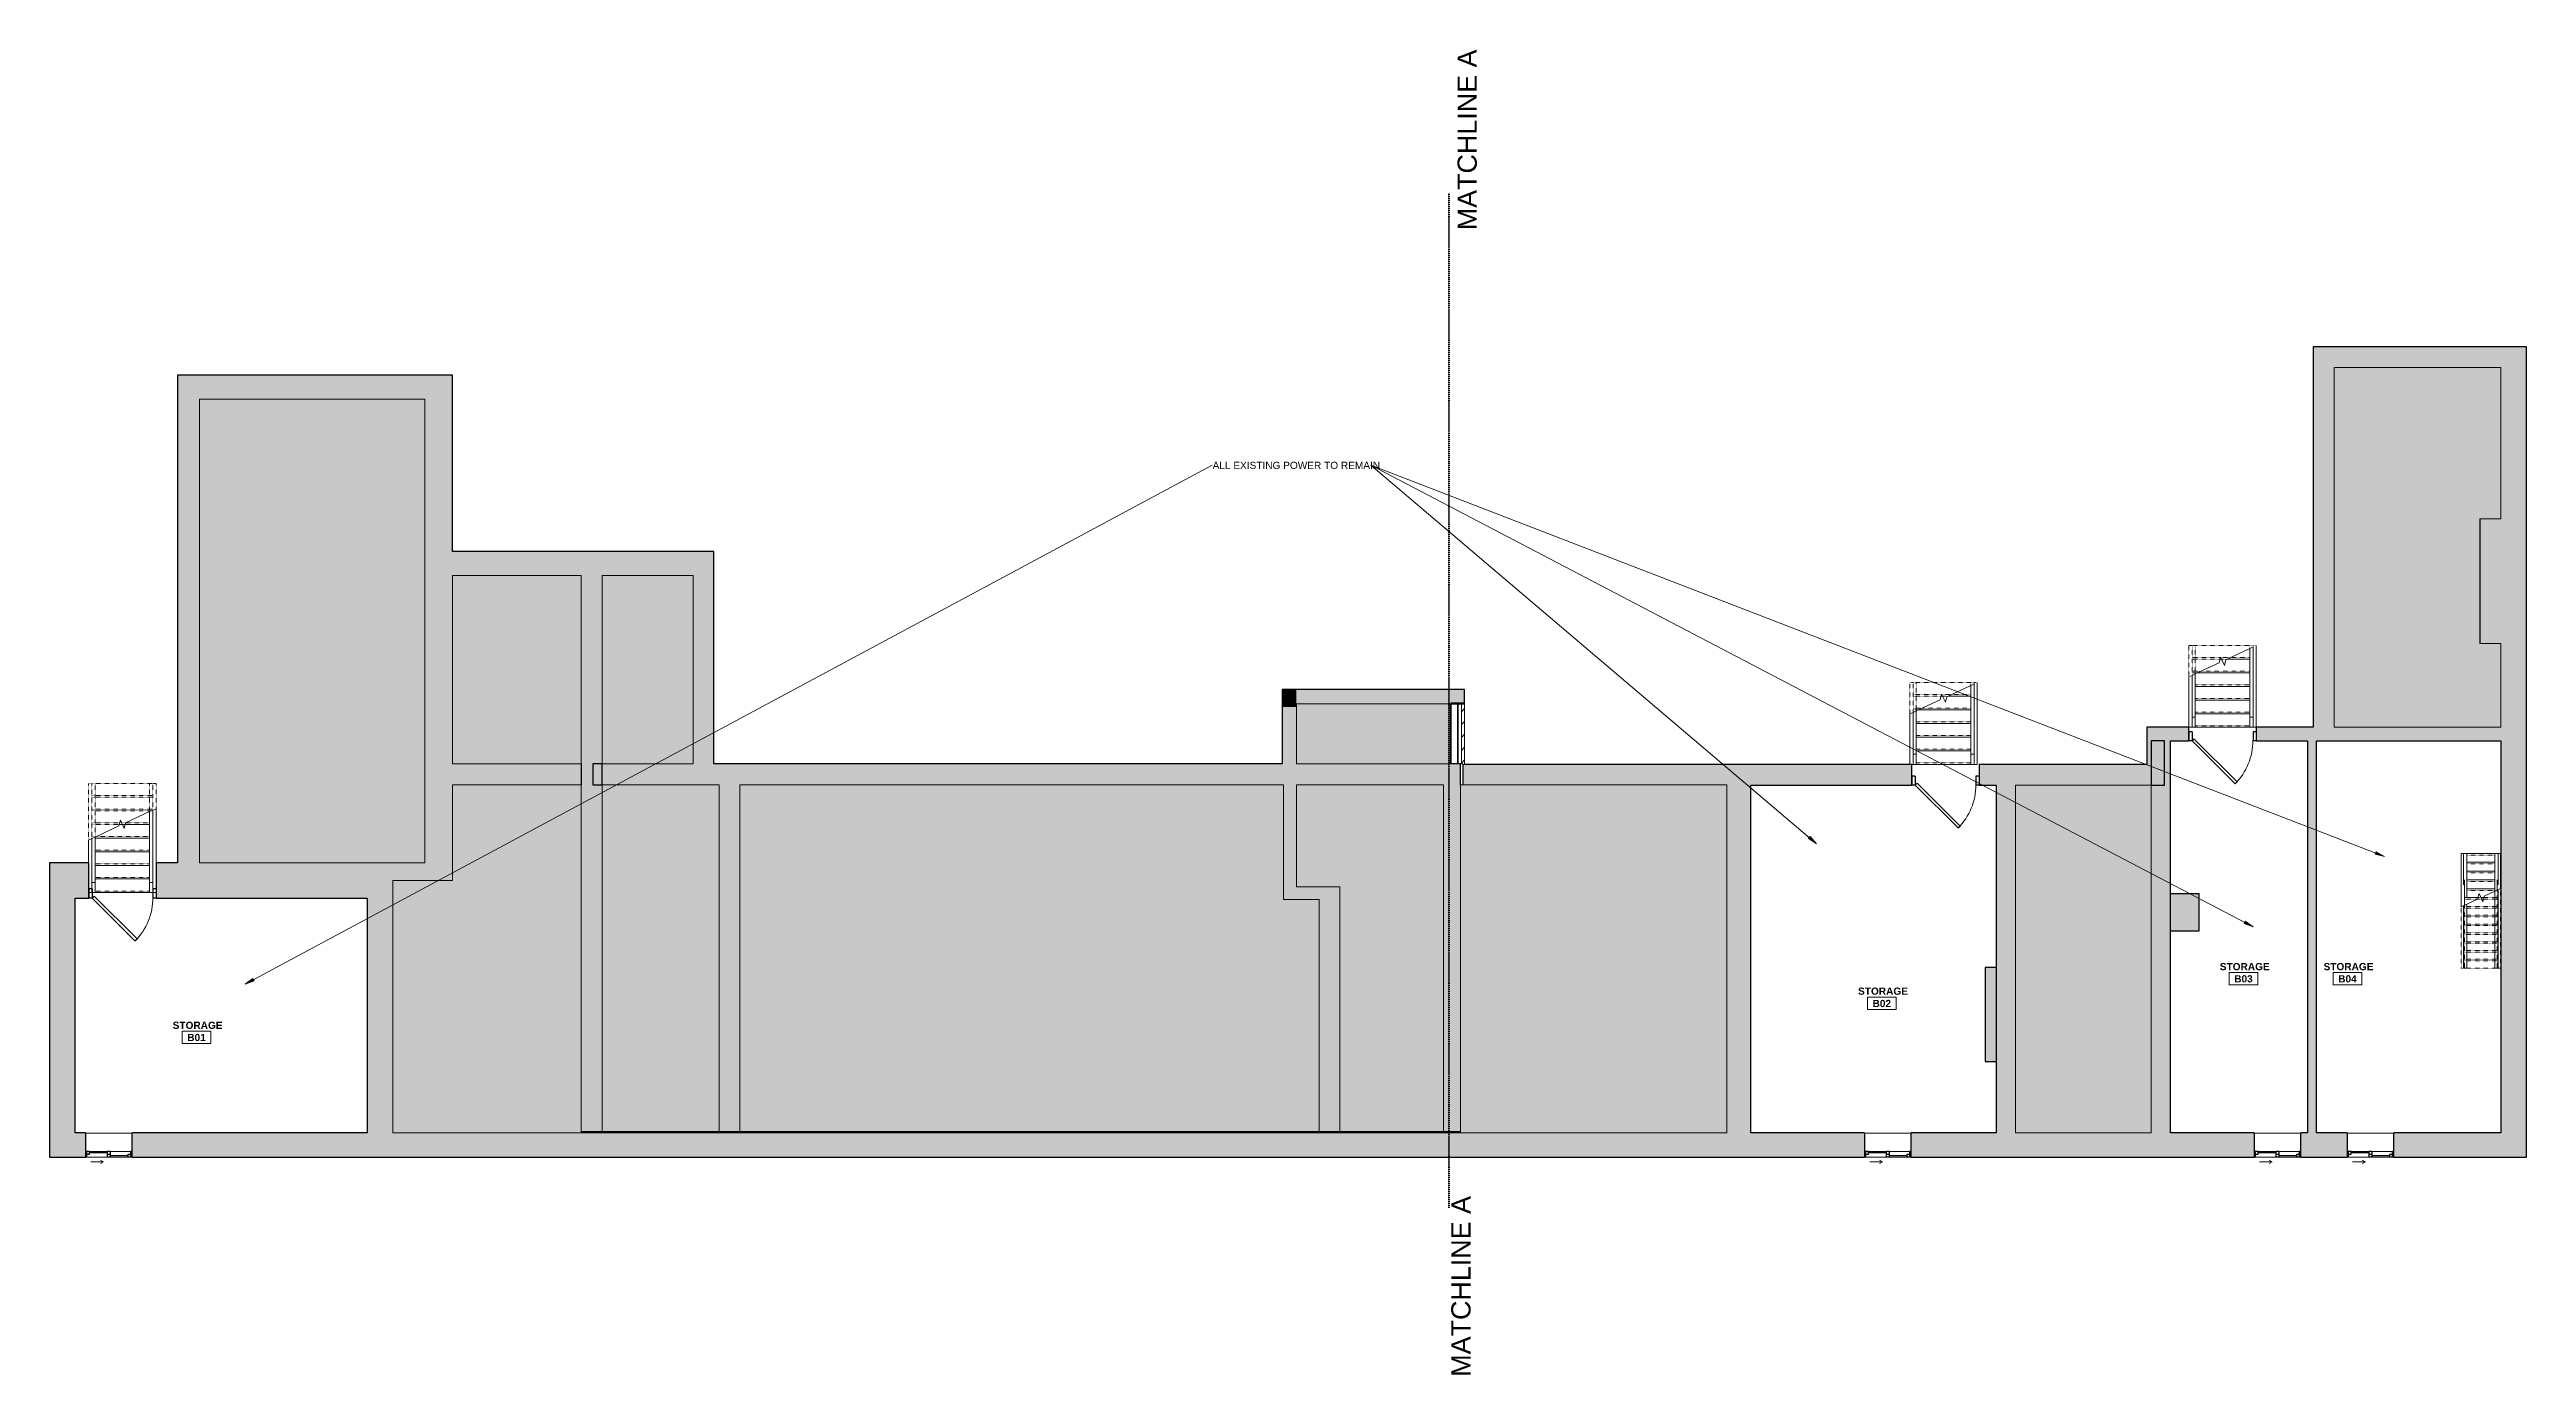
# Model space of a CAD drawing. Header units: inches. Extents: x -529 to 1015, y -2066 to -303.
# Drawn here: x -529 to 1015, y -2066 to -1239 of the extents above; entities that cross this region are included whole.
import ezdxf

# ---------------------------------------------------------------- set-up
doc = ezdxf.new("R2010")
doc.units = ezdxf.units.IN
doc.header["$MEASUREMENT"] = 0
doc.linetypes.add('Dash', pattern=[0.25, 0.125, -0.125])
doc.linetypes.add('Overhead 1_16_', pattern=[0.101562, 0.0625, -0.039062])
for name, color, linetype, lineweight in [('A-ANNO-MATC', 214, 'Dash', 140), ('A-AREA-IDEN', 2, 'Continuous', 9), ('A-DETL-GENF', 92, 'Continuous', 9), ('A-DETL-THIN', 151, 'Continuous', 9), ('A-DOOR', 31, 'Continuous', 18), ('A-DOOR-FRAM', 31, 'Continuous', 30), ('A-FLOR-HRAL', 11, 'Continuous', 18), ('A-GLAZ', 151, 'Continuous', 18), ('A-WALL', 113, 'Continuous', 18), ('A-WALL-PATT', 111, 'Continuous', 18), ('G-ANNO-TEXT', 231, 'Continuous', 9), ('I-WALL', 2, 'Continuous', 18), ('S-STRS', 31, 'Continuous', 18), ('S-STRS-MBND', 31, 'Continuous', 18)]:
    doc.layers.add(name, color=color, linetype=linetype, lineweight=lineweight)
doc.styles.add('Swis721 Lt BT', font='swissl.ttf', dxfattribs={"height": 4.5})
doc.styles.add('Swis721 Lt BT_1', font='swissl.ttf', dxfattribs={"height": 12})
doc.styles.add('Swis721 Lt BT_B', font='', dxfattribs={"height": 4.5})
doc.styles.get('Swis721 Lt BT_B').set_extended_font_data('Swis721 Lt BT', bold=True)

# ---------------------------------------------------------------- blocks, each defined once
blk = doc.blocks.new('Window-Sliding-Double - 2_ 5_ w x 1_ 6_ H-5129606-BASEMENT - POWER _ SIGNAL')
at = {"layer": 'A-GLAZ', "color": 8, "lineweight": 30}
for p, q in [((-14.5, 7.35), (-14.5, -7.65)), ((-14.5, 7.35), (-12, 7.35)), ((-14.5, 3.85), (-13.75, 3.85)), ((-13.75, 7.35), (-13.75, 3.85)), ((-12, 5.6), (-13.75, 5.6)), ((-12, 7.35), (-12, 5.6)), ((-12, 6.475), (-0.875, 6.475)), ((-0.875, 3.85), (-0.875, 7.35)), ((-0.875, 7.35), (0.875, 7.35)), ((0.875, 5.6), (-0.875, 5.6)), ((-0.875, 3.85), (0.875, 3.85)), ((0.875, 7.35), (0.875, 3.85)), ((0.875, 4.725), (12, 4.725)), ((12, 5.6), (12, 3.85)), ((13.75, 5.6), (12, 5.6)), ((12, 3.85), (14.5, 3.85)), ((13.75, 7.35), (14.5, 7.35)), ((13.75, 7.35), (13.75, 3.85)), ((14.5, -7.65), (14.5, 7.35))]:
    blk.add_line(p, q, dxfattribs=at)
at = {"layer": 'A-GLAZ'}
for p, q in [((14.5, 7.35), (-14.5, 7.35)), ((3.25, 10.35), (5.25, 11.35)), ((3.25, 10.35), (5.25, 9.35)), ((3.25, 10.35), (11.25, 10.35)), ((-14.5, -7.65), (14.5, -7.65))]:
    blk.add_line(p, q, dxfattribs=at)
at = {"layer": 'A-GLAZ', "lineweight": 9}
for p, q in [((-13.75, 3.85), (-0.875, 3.85)), ((-12, 7.35), (-0.875, 7.35)), ((0.875, 7.35), (13.75, 7.35)), ((0.875, 3.85), (12, 3.85))]:
    blk.add_line(p, q, dxfattribs=at)
blk = doc.blocks.new('Top Rail Type - Top Rail_Internal_-5121904-BASEMENT - POWER _ SIGNAL')
at = {"layer": 'A-FLOR-HRAL', "lineweight": 9}
for p, q in [((975.8, -1740.6), (977.8, -1740.6)), ((975.8, -1760.2), (975.8, -1740.6)), ((977.8, -1740.6), (977.8, -1768.1)), ((975.8, -1812.1), (975.8, -1773.1)), ((977.8, -1772.2), (977.8, -1812.1)), ((977.8, -1812.1), (975.8, -1812.1))]:
    blk.add_line(p, q, dxfattribs=at)
blk = doc.blocks.new('Top Rail Type - Top Rail_Internal_-V1-BASEMENT - POWER _ SIGNAL')
at = {"layer": 'A-FLOR-HRAL', "lineweight": 9}
for p, q in [((977.8, -1740.6), (975.8, -1740.6)), ((975.8, -1740.6), (975.8, -1760.2)), ((977.8, -1740.6), (977.8, -1768.1))]:
    blk.add_line(p, q, dxfattribs=at)
at = {"layer": 'A-FLOR-HRAL', "linetype": 'Overhead 1_16_', "lineweight": 9}
for p, q in [((975.8, -1773.1), (975.8, -1812.1)), ((977.8, -1772.2), (977.8, -1812.1)), ((977.8, -1812.1), (975.8, -1812.1))]:
    blk.add_line(p, q, dxfattribs=at)
blk = doc.blocks.new('Top Rail Type - Top Rail_Internal_-5121915-BASEMENT - POWER _ SIGNAL')
at = {"layer": 'A-FLOR-HRAL', "lineweight": 9}
for p, q in [((995.3, -1740.6), (997.3, -1740.6)), ((995.3, -1812.1), (995.3, -1740.6)), ((997.3, -1740.6), (997.3, -1760.2)), ((997.3, -1763.1), (997.3, -1812.1)), ((997.3, -1812.1), (995.3, -1812.1))]:
    blk.add_line(p, q, dxfattribs=at)
blk = doc.blocks.new('Top Rail Type - Top Rail_Internal_-V2-BASEMENT - POWER _ SIGNAL')
at = {"layer": 'A-FLOR-HRAL', "lineweight": 9}
for p, q in [((997.3, -1740.6), (995.3, -1740.6)), ((995.3, -1740.6), (995.3, -1764)), ((997.3, -1740.6), (997.3, -1760.2)), ((995.3, -1764), (996.8, -1763.3))]:
    blk.add_line(p, q, dxfattribs=at)
at = {"layer": 'A-FLOR-HRAL', "linetype": 'Overhead 1_16_', "lineweight": 9}
for p, q in [((995.3, -1764), (995.3, -1812.1)), ((997.3, -1763.1), (997.3, -1812.1)), ((997.3, -1812.1), (995.3, -1812.1))]:
    blk.add_line(p, q, dxfattribs=at)
blk = doc.blocks.new('Single Flush - D1 3_2_ X 6_10_-6106298-BASEMENT - POWER _ SIGNAL')
at = {"layer": 'A-DOOR', "color": 8, "lineweight": 30}
for p, q in [((-7.8, 37.7), (-9.1, 36.5)), ((-9.1, 36.5), (17.7, 9.8)), ((18.9, 11), (-7.8, 37.7)), ((17.7, 9.8), (18.9, 11))]:
    blk.add_line(p, q, dxfattribs=at)
at = {"layer": 'A-DOOR', "lineweight": 9}
blk.add_arc((18.9, 11), 37.8, 135, 180.5, dxfattribs=at)
at = {"layer": 'A-DOOR-FRAM', "color": 8}
for p, q in [((-21, 5.2), (-21, 11)), ((-21, 11), (-19, 11)), ((-21, 5.2), (-19, 5.2)), ((-19, 5.2), (-19, 11)), ((19, 5.2), (19, 11)), ((19, 11), (21, 11)), ((19, 5.2), (21, 5.2)), ((21, 5.2), (21, 11))]:
    blk.add_line(p, q, dxfattribs=at)
blk = doc.blocks.new('Single Flush - D1 3_2_ X 6_10_-6106282-BASEMENT - POWER _ SIGNAL')
at = {"layer": 'A-DOOR', "color": 8, "lineweight": 30}
for p, q in [((-7.8, 33.2), (-9.1, 32)), ((-9.1, 32), (17.7, 5.3)), ((18.9, 6.5), (-7.8, 33.2)), ((17.7, 5.3), (18.9, 6.5))]:
    blk.add_line(p, q, dxfattribs=at)
at = {"layer": 'A-DOOR', "lineweight": 9}
blk.add_arc((18.9, 6.5), 37.8, 135, 180.5, dxfattribs=at)
at = {"layer": 'A-DOOR-FRAM', "color": 8}
for p, q in [((-21, 0.8), (-21, 6.5)), ((-21, 6.5), (-19, 6.5)), ((-21, 0.8), (-19, 0.8)), ((-19, 0.8), (-19, 6.5)), ((19, 0.8), (19, 6.5)), ((19, 6.5), (21, 6.5)), ((19, 0.8), (21, 0.8)), ((21, 0.8), (21, 6.5))]:
    blk.add_line(p, q, dxfattribs=at)
blk = doc.blocks.new('Single Flush - D1 3_2_ X 6_10_-6106283-BASEMENT - POWER _ SIGNAL')
at = {"layer": 'A-DOOR', "color": 8, "lineweight": 30}
for p, q in [((-7.8, 31), (-9.1, 29.8)), ((18.9, 4.2), (-7.8, 31)), ((-9.1, 29.8), (17.7, 3)), ((17.7, 3), (18.9, 4.2))]:
    blk.add_line(p, q, dxfattribs=at)
at = {"layer": 'A-DOOR', "lineweight": 9}
blk.add_arc((18.9, 4.2), 37.8, 135, 180.5, dxfattribs=at)
at = {"layer": 'A-DOOR-FRAM', "color": 8}
for p, q in [((-21, -1.5), (-21, 4.2)), ((-21, 4.2), (-19, 4.2)), ((-19, -1.5), (-19, 4.2)), ((19, -1.5), (19, 4.2)), ((19, 4.2), (21, 4.2)), ((21, -1.5), (21, 4.2)), ((-21, -1.5), (-19, -1.5)), ((19, -1.5), (21, -1.5))]:
    blk.add_line(p, q, dxfattribs=at)
blk = doc.blocks.new('Top Rail Type - Top Rail_Internal_-5437410-BASEMENT - POWER _ SIGNAL')
at = {"layer": 'A-FLOR-HRAL', "lineweight": 9}
blk.add_hatch(color=7, dxfattribs=at).paths.add_polyline_path([(-464.8, -1758.6), (-464.8, -1758.6), (-466.8, -1758.6)], flags=0)
for p, q in [((-466.8, -1758.6), (-464.8, -1758.6)), ((-466.8, -1765), (-466.8, -1758.6)), ((-464.8, -1758.6), (-464.8, -1765)), ((-464.8, -1765), (-466.8, -1765))]:
    blk.add_line(p, q, dxfattribs=at)
blk = doc.blocks.new('Top Rail Type - Top Rail_Internal_-V3-BASEMENT - POWER _ SIGNAL')
at = {"layer": 'A-FLOR-HRAL', "linetype": 'Overhead 1_16_', "lineweight": 9}
for p, q in [((-466.8, -1697), (-464.8, -1697)), ((-466.8, -1714.5), (-466.8, -1697)), ((-464.8, -1713.6), (-464.8, -1697))]:
    blk.add_line(p, q, dxfattribs=at)
at = {"layer": 'A-FLOR-HRAL', "lineweight": 9}
for p, q in [((-464.8, -1713.6), (-466.8, -1714.5)), ((-464.8, -1765), (-464.8, -1713.6)), ((-466.8, -1765), (-466.8, -1714.5)), ((-466.8, -1765), (-464.8, -1765))]:
    blk.add_line(p, q, dxfattribs=at)
blk = doc.blocks.new('Top Rail Type - Top Rail_Internal_-5437421-BASEMENT - POWER _ SIGNAL')
at = {"layer": 'A-FLOR-HRAL', "lineweight": 9}
blk.add_hatch(color=7, dxfattribs=at).paths.add_polyline_path([(-500.8, -1758.6), (-500.8, -1758.6), (-502.8, -1758.6)], flags=0)
for p, q in [((-502.8, -1758.6), (-500.8, -1758.6)), ((-502.8, -1765), (-502.8, -1758.6)), ((-500.8, -1758.6), (-500.8, -1765)), ((-500.8, -1765), (-502.8, -1765))]:
    blk.add_line(p, q, dxfattribs=at)
blk = doc.blocks.new('Top Rail Type - Top Rail_Internal_-V4-BASEMENT - POWER _ SIGNAL')
at = {"layer": 'A-FLOR-HRAL', "linetype": 'Overhead 1_16_', "lineweight": 9}
for p, q in [((-502.8, -1697), (-500.8, -1697)), ((-502.8, -1731.3), (-502.8, -1697)), ((-500.8, -1730.4), (-500.8, -1697))]:
    blk.add_line(p, q, dxfattribs=at)
at = {"layer": 'A-FLOR-HRAL', "lineweight": 9}
for p, q in [((-500.8, -1730.4), (-502.8, -1731.3)), ((-502.8, -1765), (-502.8, -1731.3)), ((-500.8, -1765), (-500.8, -1730.4)), ((-502.8, -1765), (-500.8, -1765))]:
    blk.add_line(p, q, dxfattribs=at)
blk = doc.blocks.new('Top Rail Type - Top Rail_Internal_-5648982-BASEMENT - POWER _ SIGNAL')
at = {"layer": 'A-FLOR-HRAL', "lineweight": 9}
blk.add_hatch(color=7, dxfattribs=at).paths.add_polyline_path([(670.6, -1678.6), (670.6, -1678.6), (668.6, -1678.6)], flags=0)
for p, q in [((668.6, -1678.6), (670.6, -1678.6)), ((668.6, -1685), (668.6, -1678.6)), ((670.6, -1678.6), (670.6, -1685)), ((670.6, -1685), (668.6, -1685))]:
    blk.add_line(p, q, dxfattribs=at)
blk = doc.blocks.new('Top Rail Type - Top Rail_Internal_-V5-BASEMENT - POWER _ SIGNAL')
at = {"layer": 'A-FLOR-HRAL', "linetype": 'Overhead 1_16_', "lineweight": 9}
for p, q in [((668.6, -1634), (670.6, -1634)), ((668.6, -1635.8), (668.6, -1634)), ((670.6, -1634.9), (670.6, -1634))]:
    blk.add_line(p, q, dxfattribs=at)
at = {"layer": 'A-FLOR-HRAL', "lineweight": 9}
for p, q in [((670.6, -1634.9), (668.6, -1635.8)), ((668.6, -1685), (668.6, -1635.8)), ((670.6, -1685), (670.6, -1634.9)), ((668.6, -1685), (670.6, -1685))]:
    blk.add_line(p, q, dxfattribs=at)
blk = doc.blocks.new('Top Rail Type - Top Rail_Internal_-5648993-BASEMENT - POWER _ SIGNAL')
at = {"layer": 'A-FLOR-HRAL', "lineweight": 9}
blk.add_hatch(color=7, dxfattribs=at).paths.add_polyline_path([(634.6, -1678.6), (634.6, -1678.6), (632.6, -1678.6)], flags=0)
for p, q in [((632.6, -1678.6), (634.6, -1678.6)), ((632.6, -1685), (632.6, -1678.6)), ((634.6, -1678.6), (634.6, -1685)), ((634.6, -1685), (632.6, -1685))]:
    blk.add_line(p, q, dxfattribs=at)
blk = doc.blocks.new('Top Rail Type - Top Rail_Internal_-V6-BASEMENT - POWER _ SIGNAL')
at = {"layer": 'A-FLOR-HRAL', "linetype": 'Overhead 1_16_', "lineweight": 9}
for p, q in [((632.6, -1634), (634.6, -1634)), ((632.6, -1652.6), (632.6, -1634)), ((634.6, -1651.7), (634.6, -1634))]:
    blk.add_line(p, q, dxfattribs=at)
at = {"layer": 'A-FLOR-HRAL', "lineweight": 9}
for p, q in [((634.6, -1651.7), (632.6, -1652.6)), ((634.6, -1685), (634.6, -1651.7)), ((632.6, -1685), (632.6, -1652.6)), ((632.6, -1685), (634.6, -1685))]:
    blk.add_line(p, q, dxfattribs=at)
blk = doc.blocks.new('Top Rail Type - Top Rail_Internal_-5649485-BASEMENT - POWER _ SIGNAL')
at = {"layer": 'A-FLOR-HRAL', "lineweight": 9}
blk.add_hatch(color=7, dxfattribs=at).paths.add_polyline_path([(844.5, -1655.5), (844.5, -1655.5), (842.5, -1655.5)], flags=0)
for p, q in [((842.5, -1655.5), (844.5, -1655.5)), ((842.5, -1661.9), (842.5, -1655.5)), ((844.5, -1661.9), (842.5, -1661.9)), ((844.5, -1655.5), (844.5, -1661.9))]:
    blk.add_line(p, q, dxfattribs=at)
blk = doc.blocks.new('Top Rail Type - Top Rail_Internal_-V7-BASEMENT - POWER _ SIGNAL')
at = {"layer": 'A-FLOR-HRAL', "linetype": 'Overhead 1_16_', "lineweight": 9}
for p, q in [((842.5, -1610.9), (844.5, -1610.9)), ((842.5, -1612.8), (842.5, -1610.9)), ((844.5, -1611.8), (844.5, -1610.9))]:
    blk.add_line(p, q, dxfattribs=at)
at = {"layer": 'A-FLOR-HRAL', "lineweight": 9}
for p, q in [((844.5, -1611.8), (842.5, -1612.8)), ((842.5, -1661.9), (842.5, -1612.8)), ((844.5, -1661.9), (844.5, -1611.8)), ((842.5, -1661.9), (844.5, -1661.9))]:
    blk.add_line(p, q, dxfattribs=at)
blk = doc.blocks.new('Top Rail Type - Top Rail_Internal_-5649496-BASEMENT - POWER _ SIGNAL')
at = {"layer": 'A-FLOR-HRAL', "lineweight": 9}
blk.add_hatch(color=7, dxfattribs=at).paths.add_polyline_path([(808.5, -1655.5), (808.5, -1655.5), (806.5, -1655.5)], flags=0)
for p, q in [((806.5, -1655.5), (808.5, -1655.5)), ((806.5, -1661.9), (806.5, -1655.5)), ((808.5, -1661.9), (806.5, -1661.9)), ((808.5, -1655.5), (808.5, -1661.9))]:
    blk.add_line(p, q, dxfattribs=at)
blk = doc.blocks.new('Top Rail Type - Top Rail_Internal_-V8-BASEMENT - POWER _ SIGNAL')
at = {"layer": 'A-FLOR-HRAL', "linetype": 'Overhead 1_16_', "lineweight": 9}
for p, q in [((806.5, -1610.9), (808.5, -1610.9)), ((806.5, -1629.6), (806.5, -1610.9)), ((808.5, -1628.6), (808.5, -1610.9))]:
    blk.add_line(p, q, dxfattribs=at)
at = {"layer": 'A-FLOR-HRAL', "lineweight": 9}
for p, q in [((808.5, -1628.6), (806.5, -1629.6)), ((806.5, -1661.9), (806.5, -1629.6)), ((808.5, -1661.9), (808.5, -1628.6)), ((806.5, -1661.9), (808.5, -1661.9))]:
    blk.add_line(p, q, dxfattribs=at)
blk = doc.blocks.new('Room Tag - Room Name and Number-3379422-BASEMENT - POWER _ SIGNAL')
at = {"layer": 'A-AREA-IDEN'}
for p, q in [((-0.188, -0.164), (-0.188, -0.002)), ((-0.188, -0.002), (0.187, -0.002)), ((0.187, -0.002), (-0.188, -0.002)), ((-0.188, -0.002), (-0.188, -0.164)), ((0.187, -0.164), (-0.188, -0.164)), ((-0.188, -0.164), (0.187, -0.164)), ((0.187, -0.002), (0.187, -0.164)), ((0.187, -0.164), (0.187, -0.002))]:
    blk.add_line(p, q, dxfattribs=at)

msp = doc.modelspace()

# ---------------------------------------------------------------- hatches: boundary and pattern name
at = {"layer": 'A-DETL-GENF'}
h = msp.add_hatch(dxfattribs=at)
h.set_pattern_fill('FP_4', style=0, pattern_type=2)
h.set_pattern_definition([(0, (0, 0), (12, 12), [12, -12]), (0, (0, 4.5), (12, 12), [12, -12]), (0, (0, 9), (12, 12), [12, -12]), (90, (1.5, 10.5), (-12, 12), [12, -12]), (90, (6, 10.5), (-12, 12), [12, -12]), (90, (10.5, 10.5), (-12, 12), [12, -12])])
h.paths.add_polyline_path([(696.4, -1914.9), (781, -1914.9), (781, -1698), (696.4, -1698), (696.4, -1736)], flags=0)
h.paths.add_polyline_path([(350.4, -1914.9), (516.4, -1914.9), (516.4, -1697.7), (350.4, -1697.7), (350.4, -1736)], flags=0)
h.paths.add_polyline_path([(-197.7, -1914.9), (-197.7, -1697.7), (-277.9, -1697.7), (-277.9, -1757.4), (-315.2, -1757.4), (-315.2, -1914.9)], flags=0)
h.paths.add_polyline_path([(339.8, -1914), (339.8, -1697.7), (248.2, -1697.7), (248.2, -1761.3), (275.3, -1761.3), (275.3, -1914)], flags=0)
h.paths.add_polyline_path([(242.9, -1914), (262.3, -1914), (262.3, -1769.3), (240.2, -1769.3), (240.2, -1697.7), (-98.8, -1697.7), (-98.8, -1914)], flags=0)
h.paths.add_polyline_path([(-181.7, -1914), (-111.8, -1914), (-111.8, -1697.7), (-184.7, -1697.7), (-184.7, -1914)], flags=0)
h.paths.add_polyline_path([(-435.6, -1746.4), (-295.3, -1746.4), (-295.3, -1457.2), (-435.6, -1457.2), (-435.6, -1736)], flags=0)
h.paths.add_polyline_path([(-128, -1684.7), (-128, -1567.2), (-184.7, -1567.2), (-184.7, -1684.7), (-181.7, -1684.7)], flags=0)
h.paths.add_polyline_path([(-277.9, -1684.7), (-197.7, -1684.7), (-197.7, -1567.2), (-277.9, -1567.2)], flags=0)
h.paths.add_polyline_path([(248.2, -1684.7), (344.1, -1684.7), (344.1, -1647.2), (248.2, -1647.2)], flags=0)
h.paths.add_polyline_path([(999, -1661.9), (999, -1609.6), (985.9, -1609.6), (985.9, -1531.8), (999, -1531.8), (999, -1437.6), (895.1, -1437.6), (895.1, -1661.9)], flags=0)
at = {"layer": 'A-WALL-PATT', "lineweight": 9}
for points in [[(882.1, -1661.9), (895.1, -1661.9), (895.1, -1424.6), (882.1, -1424.6), (882.1, -1462.3)], [(1015, -1437.6), (1015, -1424.6), (895.1, -1424.6), (895.1, -1437.6), (999, -1437.6)], [(-449.4, -1746.4), (-435.6, -1746.4), (-435.6, -1442.2), (-449.4, -1442.2), (-449.4, -1736)], [(-295.3, -1457.2), (-277.9, -1457.2), (-277.9, -1442.2), (-435.6, -1442.2), (-435.6, -1457.2), (-295.3, -1457.2)], [(999, -1929.9), (1015, -1929.9), (1015, -1437.6), (999, -1437.6), (999, -1914.9)], [(-277.9, -1549.4), (-277.9, -1457.2), (-295.3, -1457.2), (-295.3, -1549.4)], [(986, -1609.6), (999, -1609.6), (999, -1531.8), (986, -1531.8), (986, -1609.6)], [(-286.8, -1697.7), (-277.9, -1697.7), (-277.9, -1549.4), (-295.3, -1549.4), (-295.3, -1697.7)], [(-128, -1567.2), (-115, -1567.2), (-115, -1552.2), (-277.9, -1552.2), (-277.9, -1567.2), (-181.7, -1567.2)], [(-184.7, -1914), (-184.7, -1567.2), (-197.7, -1567.2), (-197.7, -1914)], [(-115, -1684.7), (-115, -1567.2), (-128, -1567.2), (-128, -1684.7)], [(239.3, -1649.3), (248.2, -1649.3), (248.2, -1638.3), (239.3, -1638.3)], [(239.3, -1684.7), (248.2, -1684.7), (248.2, -1649.3), (239.3, -1649.3)], [(344.6, -1647.2), (353, -1647.2), (353, -1638.3), (248.2, -1638.3), (248.2, -1647.2), (344.1, -1647.2)], [(781, -1698), (789.3, -1698), (789.3, -1661.9), (778.3, -1661.9), (778.3, -1698)], [(999, -1670.4), (999, -1661.9), (895.1, -1661.9), (895.1, -1670.4), (985.9, -1670.4)], [(781, -1914.9), (793, -1914.9), (793, -1670.4), (781, -1670.4), (781, -1736)], [(878.5, -1914.9), (884, -1914.9), (884, -1670.4), (878.5, -1670.4), (878.5, -1736)], [(-277.9, -1746.4), (-277.9, -1697.7), (-295.3, -1697.7), (-295.3, -1746.4)], [(-197.7, -1697.7), (-197.7, -1684.7), (-277.9, -1684.7), (-277.9, -1697.7)], [(350.4, -1697.7), (350.4, -1684.7), (-190.4, -1684.7), (-190.4, -1697.7), (344.1, -1697.7)], [(-111.8, -1914), (-98.8, -1914), (-98.8, -1697.7), (-111.8, -1697.7), (-111.8, -1769.3)], [(248.2, -1761.3), (248.2, -1697.7), (240.2, -1697.7), (240.2, -1761.3), (242.9, -1761.3)], [(339.8, -1914), (350.4, -1914), (350.4, -1697.7), (339.8, -1697.7), (339.8, -1761.3)], [(516.4, -1697.7), (516.4, -1685), (351.8, -1685), (351.8, -1697.7), (513.2, -1697.7)], [(531.4, -1914.9), (531.4, -1698), (516.4, -1698), (516.4, -1914.9)], [(696.4, -1914.9), (696.4, -1698), (684.4, -1698), (684.4, -1914.9)], [(-513.2, -1929.9), (-513.2, -1746.4), (-529.2, -1746.4), (-529.2, -1929.9)], [(-295.3, -1757.4), (-277.9, -1757.4), (-277.9, -1746.4), (-315.2, -1746.4), (-315.2, -1757.4)], [(-315.2, -1914.9), (-315.2, -1768.4), (-331.2, -1768.4), (-331.2, -1914.9)], [(248.2, -1769.3), (275.3, -1769.3), (275.3, -1761.3), (240.2, -1761.3), (240.2, -1769.3), (242.9, -1769.3)], [(275.3, -1914), (275.3, -1769.3), (262.3, -1769.3), (262.3, -1914)], [(811, -1788.8), (811, -1765.8), (793, -1765.8), (793, -1788.8)], [(684.5, -1870.4), (684.5, -1811.7), (677.5, -1811.7), (677.5, -1870.4)]]:
    msp.add_hatch(color=7, dxfattribs=at).paths.add_polyline_path(points, flags=0)
h = msp.add_hatch(dxfattribs=at)
h.set_pattern_fill('FP_1', color=256, style=0, pattern_type=2)
h.set_pattern_definition([(0, (0, 0), (15.36, 3.84), [0.634, -10.886, 0.634, -10.886, -61.44]), (0, (0, 0), (15.36, 3.84), [-23.04, 0.634, -22.406, 0.634, -10.886, -26.88]), (0, (0, 0), (15.36, 3.84), [-57.6, 0.634, -7.046, 0.634, -18.566]), (120, (5.76, 1.92), (-11.0055376, 11.38215), [0.634, -10.886, 0.634, -10.886, -61.44]), (120, (5.76, 1.92), (-11.0055376, 11.38215), [-23.04, 0.634, -22.406, 0.634, -10.886, -26.88]), (120, (5.76, 1.92), (-11.0055376, 11.38215), [-57.6, 0.634, -7.046, 0.634, -18.566]), (240, (7.68, 9.6), (-4.3544624, -15.22215), [0.634, -10.886, 0.634, -10.886, -61.44]), (240, (7.68, 9.6), (-4.3544624, -15.22215), [-23.04, 0.634, -22.406, 0.634, -10.886, -26.88]), (240, (7.68, 9.6), (-4.3544624, -15.22215), [-57.6, 0.634, -7.046, 0.634, -18.566])])
h.paths.add_polyline_path([(344.6, -1684.7), (344.6, -1647.2), (344.1, -1647.2), (344.1, -1684.7)], flags=0)
h = msp.add_hatch(dxfattribs=at)
h.set_pattern_fill('FP_2', color=256, style=0, pattern_type=2)
h.set_pattern_definition([(45, (0, 0), (-4.006467, 4.006467), [])])
h.paths.add_polyline_path([(353, -1685), (353, -1646.7), (351, -1646.7), (351, -1684.7), (351.8, -1684.7), (351.8, -1685)], flags=0)
h = msp.add_hatch(color=7, dxfattribs=at)
h.paths.add_polyline_path([(879.9, -1670.4), (895.1, -1670.4), (895.1, -1661.9), (846.5, -1661.9), (846.5, -1670.4), (878.5, -1670.4)], flags=0)
h.paths.add_polyline_path([(804.5, -1670.4), (804.5, -1661.9), (789.3, -1661.9), (789.3, -1670.4), (793, -1670.4)], flags=0)
h = msp.add_hatch(color=7, dxfattribs=at)
h.paths.add_polyline_path([(778.3, -1698), (778.3, -1685), (673.8, -1685), (673.8, -1698), (773.7, -1698)], flags=0)
h.paths.add_polyline_path([(631.8, -1698), (631.8, -1685), (516.4, -1685), (516.4, -1698), (531.4, -1698)], flags=0)
h = msp.add_hatch(color=7, dxfattribs=at)
h.paths.add_polyline_path([(-331.2, -1768.4), (-315.2, -1768.4), (-315.2, -1746.4), (-462.7, -1746.4), (-462.7, -1768.4), (-435.6, -1768.4)], flags=0)
h.paths.add_polyline_path([(-504.7, -1768.4), (-504.7, -1746.4), (-513.2, -1746.4), (-513.2, -1768.4)], flags=0)
h = msp.add_hatch(color=7, dxfattribs=at)
h.paths.add_polyline_path([(999, -1929.9), (999, -1914.9), (932.3, -1914.9), (932.3, -1929.9)], flags=0)
h.paths.add_polyline_path([(845.3, -1929.9), (845.3, -1914.9), (631.3, -1914.9), (631.3, -1929.9), (667.5, -1929.9)], flags=0)
h.paths.add_polyline_path([(903.3, -1929.9), (903.3, -1914.9), (874.3, -1914.9), (874.3, -1929.9)], flags=0)
h.paths.add_polyline_path([(602.3, -1929.9), (602.3, -1914.9), (-477.7, -1914.9), (-477.7, -1929.9), (516.4, -1929.9)], flags=0)
h.paths.add_polyline_path([(-513.2, -1929.9), (-506.7, -1929.9), (-506.7, -1914.9), (-513.2, -1914.9)], flags=0)
at = {"layer": 'G-ANNO-TEXT'}
for points in [[(572.4, -1734.5), (568.4, -1730), (567.3, -1731.2)], [(926.5, -1742.5), (921.2, -1739.6), (920.6, -1741)], [(844.6, -1786.3), (839.6, -1782.8), (838.9, -1784.2)], [(-407.3, -1822.1), (-401.7, -1820), (-402.4, -1818.6)]]:
    msp.add_hatch(color=7, dxfattribs=at).paths.add_polyline_path(points, flags=0)

# ---------------------------------------------------------------- linework, layer by layer
at = {"layer": 'A-ANNO-MATC'}
msp.add_line((343.2, -1328.7), (343.2, -1961.7), dxfattribs=at)
at = {"layer": 'A-DETL-THIN'}
for p, q in [((999, -1437.6), (895.1, -1437.6)), ((895.1, -1437.6), (895.1, -1661.9)), ((999, -1531.8), (999, -1437.6)), ((-295.3, -1457.2), (-435.6, -1457.2)), ((-435.6, -1457.2), (-435.6, -1746.4)), ((-295.3, -1746.4), (-295.3, -1457.2)), ((985.9, -1609.6), (985.9, -1531.8)), ((985.9, -1531.8), (999, -1531.8)), ((-197.7, -1567.2), (-277.9, -1567.2)), ((-277.9, -1567.2), (-277.9, -1684.7)), ((-197.7, -1684.7), (-197.7, -1567.2)), ((-128, -1567.2), (-184.7, -1567.2)), ((-184.7, -1567.2), (-184.7, -1684.7)), ((-128, -1684.7), (-128, -1567.2)), ((999, -1609.6), (985.9, -1609.6)), ((999, -1661.9), (999, -1609.6)), ((344.1, -1647.2), (248.2, -1647.2)), ((248.2, -1647.2), (248.2, -1684.7)), ((344.1, -1684.7), (344.1, -1647.2)), ((895.1, -1661.9), (999, -1661.9)), ((-277.9, -1684.7), (-197.7, -1684.7)), ((-197.7, -1697.7), (-277.9, -1697.7)), ((-277.9, -1697.7), (-277.9, -1757.4)), ((-197.7, -1914.9), (-197.7, -1697.7)), ((-184.7, -1684.7), (-128, -1684.7)), ((-111.8, -1697.7), (-184.7, -1697.7)), ((-184.7, -1697.7), (-184.7, -1914)), ((-111.8, -1914), (-111.8, -1697.7)), ((240.2, -1697.7), (-98.8, -1697.7)), ((-98.8, -1697.7), (-98.8, -1914)), ((240.2, -1769.3), (240.2, -1697.7)), ((248.2, -1684.7), (344.1, -1684.7)), ((339.8, -1697.7), (248.2, -1697.7)), ((248.2, -1697.7), (248.2, -1761.3)), ((339.8, -1914), (339.8, -1697.7)), ((516.4, -1697.7), (350.4, -1697.7)), ((350.4, -1697.7), (350.4, -1914.9)), ((516.4, -1914.9), (516.4, -1697.7)), ((781, -1698), (696.4, -1698)), ((696.4, -1698), (696.4, -1914.9)), ((781, -1914.9), (781, -1698)), ((-435.6, -1746.4), (-295.3, -1746.4)), ((-277.9, -1757.4), (-315.2, -1757.4)), ((-315.2, -1757.4), (-315.2, -1914.9)), ((262.3, -1769.3), (240.2, -1769.3)), ((248.2, -1761.3), (275.3, -1761.3)), ((262.3, -1914), (262.3, -1769.3)), ((275.3, -1761.3), (275.3, -1914)), ((-184.7, -1914), (-111.8, -1914)), ((-98.8, -1914), (262.3, -1914)), ((275.3, -1914), (339.8, -1914)), ((-315.2, -1914.9), (-197.7, -1914.9)), ((350.4, -1914.9), (516.4, -1914.9)), ((696.4, -1914.9), (781, -1914.9))]:
    msp.add_line(p, q, dxfattribs=at)
at = {"layer": 'A-WALL', "color": 8, "lineweight": 30}
for p, q in [((882.1, -1424.6), (882.1, -1661.9)), ((1015, -1424.6), (882.1, -1424.6)), ((1015, -1929.9), (1015, -1424.6)), ((-449.4, -1442.2), (-449.4, -1746.4)), ((-277.9, -1442.2), (-449.4, -1442.2)), ((-277.9, -1552.2), (-277.9, -1442.2)), ((986, -1531.8), (986, -1609.6)), ((-115, -1552.2), (-277.9, -1552.2)), ((-115, -1684.7), (-115, -1552.2)), ((353, -1638.3), (239.3, -1638.3)), ((239.3, -1638.3), (239.3, -1684.7)), ((344.6, -1647.2), (353, -1647.2)), ((353, -1647.2), (353, -1638.3)), ((778.3, -1661.9), (778.3, -1685)), ((804.5, -1661.9), (778.3, -1661.9)), ((804.5, -1670.4), (804.5, -1661.9)), ((882.1, -1661.9), (846.5, -1661.9)), ((846.5, -1661.9), (846.5, -1670.4)), ((789.3, -1698), (789.3, -1670.4)), ((793, -1670.4), (804.5, -1670.4)), ((846.5, -1670.4), (878.5, -1670.4)), ((884, -1670.4), (999, -1670.4)), ((999, -1670.4), (999, -1914.9)), ((-197.7, -1684.7), (-197.7, -1697.7)), ((-184.7, -1684.7), (-190.4, -1684.7)), ((-190.4, -1684.7), (-190.4, -1697.7)), ((-190.4, -1697.7), (-184.7, -1697.7)), ((-184.7, -1697.7), (-184.7, -1684.7)), ((239.3, -1684.7), (-115, -1684.7)), ((350.4, -1684.7), (344.1, -1684.7)), ((350.4, -1697.7), (350.4, -1684.7)), ((351.8, -1685), (351.8, -1697.7)), ((631.8, -1685), (353, -1685)), ((531.4, -1698), (631.8, -1698)), ((531.4, -1914.9), (531.4, -1698)), ((631.8, -1698), (631.8, -1685)), ((778.3, -1685), (673.8, -1685)), ((673.8, -1685), (673.8, -1698)), ((673.8, -1698), (684.4, -1698)), ((781, -1698), (789.3, -1698)), ((-504.7, -1746.4), (-529.2, -1746.4)), ((-529.2, -1746.4), (-529.2, -1929.9)), ((-504.7, -1768.4), (-504.7, -1746.4)), ((-449.4, -1746.4), (-462.7, -1746.4)), ((-462.7, -1746.4), (-462.7, -1768.4)), ((-513.2, -1914.9), (-513.2, -1768.4)), ((-513.2, -1768.4), (-504.7, -1768.4)), ((-462.7, -1768.4), (-331.2, -1768.4)), ((-331.2, -1768.4), (-331.2, -1914.9)), ((-197.7, -1914), (-184.7, -1914)), ((-111.8, -1914), (-98.8, -1914)), ((262.3, -1914), (275.3, -1914)), ((-529.2, -1929.9), (-506.7, -1929.9)), ((-506.7, -1914.9), (-513.2, -1914.9)), ((-331.2, -1914.9), (-477.7, -1914.9)), ((-477.7, -1929.9), (602.3, -1929.9)), ((350.4, -1914.9), (-197.7, -1914.9)), ((602.3, -1914.9), (531.4, -1914.9)), ((684.4, -1914.9), (631.3, -1914.9)), ((631.3, -1929.9), (845.3, -1929.9)), ((845.3, -1914.9), (793, -1914.9)), ((878.5, -1914.9), (874.3, -1914.9)), ((874.3, -1929.9), (903.3, -1929.9)), ((903.3, -1914.9), (884, -1914.9)), ((999, -1914.9), (932.3, -1914.9)), ((932.3, -1929.9), (1015, -1929.9))]:
    msp.add_line(p, q, dxfattribs=at)
at = {"layer": 'A-WALL', "color": 55}
for p, q in [((344.1, -1647.2), (344.6, -1647.2)), ((353, -1685), (351.8, -1685))]:
    msp.add_line(p, q, dxfattribs=at)
at = {"layer": 'A-WALL'}
for p, q in [((344.6, -1684.7), (344.6, -1646.7)), ((348.5, -1684.7), (348.5, -1646.7)), ((349, -1684.7), (349, -1646.7)), ((351, -1684.7), (351, -1646.7)), ((353, -1685), (353, -1647.2)), ((350.4, -1684.7), (351.8, -1684.7)), ((351.8, -1684.7), (351.8, -1685))]:
    msp.add_line(p, q, dxfattribs=at)
at = {"layer": 'A-WALL', "lineweight": 9}
msp.add_line((344.6, -1646.7), (353, -1646.7), dxfattribs=at)
at = {"layer": 'G-ANNO-TEXT', "color": 7}
for p, q in [((-407.3, -1822.1), (195.7, -1498.5)), ((294.6, -1498.5), (294.5, -1498.5)), ((926.5, -1742.5), (294.6, -1498.5)), ((844.6, -1786.3), (294.6, -1498.5)), ((572.4, -1734.5), (294.6, -1498.5)), ((568.4, -1730), (567.3, -1731.2)), ((567.3, -1731.2), (572.4, -1734.5)), ((572.4, -1734.5), (568.4, -1730)), ((921.2, -1739.6), (920.6, -1741)), ((920.6, -1741), (926.5, -1742.5)), ((926.5, -1742.5), (921.2, -1739.6)), ((839.6, -1782.8), (838.9, -1784.2)), ((838.9, -1784.2), (844.6, -1786.3)), ((844.6, -1786.3), (839.6, -1782.8)), ((-402.4, -1818.6), (-407.3, -1822.1)), ((-407.3, -1822.1), (-401.7, -1820)), ((-401.7, -1820), (-402.4, -1818.6))]:
    msp.add_line(p, q, dxfattribs=at)
at = {"layer": 'I-WALL', "color": 8, "lineweight": 30}
for p, q in [((789.3, -1670.4), (781, -1670.4)), ((781, -1670.4), (781, -1698)), ((793, -1914.9), (793, -1670.4)), ((878.5, -1670.4), (878.5, -1914.9)), ((884, -1914.9), (884, -1670.4)), ((684.4, -1698), (684.4, -1914.9)), ((811, -1765.8), (793, -1765.8)), ((811, -1788.8), (811, -1765.8)), ((793, -1788.8), (811, -1788.8)), ((684.5, -1811.7), (677.5, -1811.7)), ((677.5, -1811.7), (677.5, -1870.4)), ((684.5, -1870.4), (684.5, -1811.7)), ((677.5, -1870.4), (684.5, -1870.4)), ((339.8, -1914), (350.4, -1914))]:
    msp.add_line(p, q, dxfattribs=at)
at = {"layer": 'S-STRS', "lineweight": 9}
for p, q in [((824, -1619.4), (824.9, -1619.4)), ((828.3, -1619.4), (842.5, -1619.4)), ((846.5, -1661.9), (846.5, -1610.9)), ((672.6, -1685), (672.6, -1634)), ((804.5, -1661.9), (804.5, -1630.5)), ((808.5, -1636.4), (842.5, -1636.4)), ((810, -1627.9), (842.5, -1627.9)), ((636.1, -1651), (668.6, -1651)), ((650.1, -1642.5), (651, -1642.5)), ((654.4, -1642.5), (668.6, -1642.5)), ((808.5, -1644.9), (842.5, -1644.9)), ((630.6, -1685), (630.6, -1653.6)), ((634.6, -1659.5), (668.6, -1659.5)), ((804.5, -1661.9), (806.5, -1661.9)), ((808.5, -1653.4), (842.5, -1653.4)), ((808.5, -1661.9), (842.5, -1661.9)), ((844.5, -1661.9), (846.5, -1661.9)), ((634.6, -1668), (668.6, -1668)), ((634.6, -1676.5), (668.6, -1676.5)), ((631.8, -1685), (632.6, -1685)), ((634.6, -1685), (668.6, -1685)), ((670.6, -1685), (672.6, -1685)), ((-462.8, -1765), (-462.8, -1712.7)), ((-485.7, -1722.5), (-483.8, -1722.5)), ((-482, -1722.5), (-466.8, -1722.5)), ((-504.8, -1746.4), (-504.8, -1732.3)), ((-500.8, -1731), (-466.8, -1731)), ((-500.8, -1739.5), (-466.8, -1739.5)), ((975.8, -1740.6), (974.3, -1740.6)), ((974.3, -1740.6), (974.3, -1773.8)), ((995.3, -1740.6), (977.8, -1740.6)), ((998.8, -1740.6), (997.3, -1740.6)), ((998.8, -1740.6), (998.8, -1762.4)), ((-500.8, -1748), (-466.8, -1748)), ((-500.8, -1756.5), (-466.8, -1756.5)), ((976.3, -1757.1), (976.3, -1762.6)), ((995.3, -1746.1), (977.8, -1746.1)), ((995.3, -1751.6), (977.8, -1751.6)), ((995.3, -1757.1), (977.8, -1757.1)), ((996.8, -1757.1), (996.8, -1762.6)), ((-504.7, -1765), (-502.8, -1765)), ((-500.8, -1765), (-466.8, -1765)), ((-464.8, -1765), (-462.8, -1765)), ((976.3, -1762.6), (976.3, -1768.1)), ((976.3, -1768.1), (976.3, -1772.9)), ((984.8, -1768.1), (976.3, -1768.1)), ((995.3, -1762.6), (977.8, -1762.6)), ((988.4, -1768.1), (986.6, -1768.1)), ((996.8, -1762.6), (996.8, -1763.3))]:
    msp.add_line(p, q, dxfattribs=at)
at = {"layer": 'S-STRS', "linetype": 'Overhead 1_16_', "lineweight": 9}
for p, q in [((824.2, -1618.4), (824.4, -1618.4)), ((830.4, -1618.4), (842.5, -1618.4)), ((808.5, -1635.4), (842.5, -1635.4)), ((812.2, -1626.9), (842.5, -1626.9)), ((638.3, -1650), (668.6, -1650)), ((650.3, -1641.5), (650.5, -1641.5)), ((656.5, -1641.5), (668.6, -1641.5)), ((808.5, -1643.9), (842.5, -1643.9)), ((634.6, -1658.5), (668.6, -1658.5)), ((634.6, -1667), (668.6, -1667)), ((808.5, -1652.4), (842.5, -1652.4)), ((808.5, -1660.9), (842.5, -1660.9)), ((634.6, -1675.5), (668.6, -1675.5)), ((634.6, -1684), (668.6, -1684)), ((-485.4, -1721.5), (-484.3, -1721.5)), ((-481.7, -1721.5), (-466.8, -1721.5)), ((-500.8, -1738.5), (-466.8, -1738.5)), ((-499.9, -1730), (-466.8, -1730)), ((995.3, -1741.6), (977.8, -1741.6)), ((-500.8, -1747), (-466.8, -1747)), ((-500.8, -1755.5), (-466.8, -1755.5)), ((995.3, -1747.1), (977.8, -1747.1)), ((995.3, -1752.6), (977.8, -1752.6)), ((995.3, -1758.1), (977.8, -1758.1)), ((-500.8, -1764), (-466.8, -1764)), ((984.4, -1769.1), (976.3, -1769.1)), ((995.3, -1763.6), (977.8, -1763.6)), ((988.1, -1769.1), (987, -1769.1))]:
    msp.add_line(p, q, dxfattribs=at)
at = {"layer": 'S-STRS-MBND', "linetype": 'Overhead 1_16_', "lineweight": 9}
for p, q in [((806.5, -1610.9), (804.5, -1610.9)), ((804.5, -1630.5), (804.5, -1610.9)), ((806.5, -1629.6), (806.5, -1610.9)), ((806.5, -1610.9), (844.5, -1610.9)), ((806.5, -1618.4), (824.2, -1618.4)), ((806.5, -1619.4), (824, -1619.4)), ((824.4, -1618.4), (830.4, -1618.4)), ((824.9, -1619.4), (828.3, -1619.4)), ((846.5, -1610.9), (844.5, -1610.9)), ((844.5, -1611.8), (844.5, -1610.9)), ((632.6, -1634), (630.6, -1634)), ((630.6, -1653.6), (630.6, -1634)), ((632.6, -1652.6), (632.6, -1634)), ((632.6, -1634), (670.6, -1634)), ((672.6, -1634), (670.6, -1634)), ((670.6, -1634.9), (670.6, -1634)), ((806.5, -1626.9), (812.2, -1626.9)), ((806.5, -1627.9), (810, -1627.9)), ((632.6, -1641.5), (650.3, -1641.5)), ((632.6, -1642.5), (650.1, -1642.5)), ((632.6, -1650), (638.3, -1650)), ((632.6, -1651), (636.1, -1651)), ((650.5, -1641.5), (656.5, -1641.5)), ((651, -1642.5), (654.4, -1642.5)), ((-502.8, -1697), (-504.8, -1697)), ((-504.8, -1732.3), (-504.8, -1697)), ((-502.8, -1731.3), (-502.8, -1697)), ((-502.8, -1697), (-464.8, -1697)), ((-462.8, -1697), (-464.8, -1697)), ((-464.8, -1713.6), (-464.8, -1697)), ((-462.8, -1712.7), (-462.8, -1697)), ((-502.8, -1704.5), (-464.8, -1704.5)), ((-502.8, -1705.5), (-464.8, -1705.5)), ((-502.8, -1713), (-464.8, -1713)), ((-502.8, -1714), (-465.6, -1714)), ((-502.8, -1721.5), (-485.4, -1721.5)), ((-502.8, -1722.5), (-485.7, -1722.5)), ((-484.3, -1721.5), (-481.7, -1721.5)), ((-483.8, -1722.5), (-482, -1722.5)), ((-502.8, -1730), (-499.9, -1730)), ((-502.8, -1731), (-502.1, -1731)), ((974.3, -1773.8), (974.3, -1812.1)), ((976.3, -1772.9), (976.3, -1812.1)), ((996.8, -1773.6), (976.3, -1773.6)), ((996.8, -1774.6), (976.3, -1774.6)), ((987, -1769.1), (984.4, -1769.1)), ((986.6, -1768.1), (984.8, -1768.1)), ((996.8, -1769.1), (988.1, -1769.1)), ((996.8, -1768.1), (988.4, -1768.1)), ((996.8, -1763.3), (996.8, -1812.1)), ((998.8, -1762.4), (998.8, -1812.1)), ((996.8, -1779.1), (976.3, -1779.1)), ((996.8, -1780.1), (976.3, -1780.1)), ((996.8, -1784.6), (976.3, -1784.6)), ((996.8, -1785.6), (976.3, -1785.6)), ((996.8, -1790.1), (976.3, -1790.1)), ((996.8, -1791.1), (976.3, -1791.1)), ((996.8, -1795.6), (976.3, -1795.6)), ((996.8, -1796.6), (976.3, -1796.6)), ((996.8, -1801.1), (976.3, -1801.1)), ((996.8, -1802.1), (976.3, -1802.1)), ((996.8, -1806.6), (976.3, -1806.6)), ((974.3, -1812.1), (976.3, -1812.1)), ((996.8, -1807.6), (976.3, -1807.6)), ((996.8, -1812.1), (976.3, -1812.1)), ((996.8, -1812.1), (998.8, -1812.1))]:
    msp.add_line(p, q, dxfattribs=at)
at = {"layer": 'S-STRS-MBND', "lineweight": 9}
for p, q in [((824.3, -1618.2), (823.5, -1621.7)), ((826.7, -1623.3), (824.3, -1618.2)), ((827.5, -1619.8), (826.7, -1623.3)), ((842.5, -1612.8), (827.5, -1619.8)), ((668.6, -1635.8), (653.6, -1642.8)), ((806.5, -1629.6), (804.5, -1630.5)), ((823.5, -1621.7), (808.5, -1628.6)), ((649.5, -1644.7), (634.6, -1651.7)), ((650.4, -1641.2), (649.5, -1644.7)), ((652.8, -1646.3), (650.4, -1641.2)), ((653.6, -1642.8), (652.8, -1646.3)), ((632.6, -1652.6), (630.6, -1653.6)), ((-462.8, -1712.7), (-464.8, -1713.6)), ((-485.9, -1723.4), (-500.8, -1730.4)), ((-485, -1719.9), (-485.9, -1723.4)), ((-482.7, -1725), (-485, -1719.9)), ((-481.8, -1721.5), (-482.7, -1725)), ((-466.8, -1714.5), (-481.8, -1721.5)), ((-502.8, -1731.3), (-504.8, -1732.3)), ((974.3, -1773.8), (984.5, -1769.1)), ((984.5, -1769.1), (985.4, -1765.6)), ((985.4, -1765.6), (987.8, -1770.7)), ((987.8, -1770.7), (988.6, -1767.2)), ((988.6, -1767.2), (998.8, -1762.4))]:
    msp.add_line(p, q, dxfattribs=at)

# ---------------------------------------------------------------- block references
at = {"layer": 'A-AREA-IDEN', "xscale": 47.99999999999997, "yscale": 47.99999999999997, "zscale": 47.99999999999997}
for p in [(838.6, -1814.7), (903.4, -1814.7), (613.1, -1830.1), (-437.5, -1851.3)]:
    msp.add_blockref('Room Tag - Room Name and Number-3379422-BASEMENT - POWER _ SIGNAL', p, dxfattribs=at)
at = {"layer": 'A-DOOR', "rotation": 180}
for name, p in [('Single Flush - D1 3_2_ X 6_10_-6106283-BASEMENT - POWER _ SIGNAL', (825.5, -1666.2)), ('Single Flush - D1 3_2_ X 6_10_-6106282-BASEMENT - POWER _ SIGNAL', (652.8, -1691.5)), ('Single Flush - D1 3_2_ X 6_10_-6106298-BASEMENT - POWER _ SIGNAL', (-483.7, -1757.4))]:
    msp.add_blockref(name, p, dxfattribs=at)
at = {"layer": 'A-FLOR-HRAL', "lineweight": 9}
for name in ['Top Rail Type - Top Rail_Internal_-V8-BASEMENT - POWER _ SIGNAL', 'Top Rail Type - Top Rail_Internal_-V7-BASEMENT - POWER _ SIGNAL', 'Top Rail Type - Top Rail_Internal_-V6-BASEMENT - POWER _ SIGNAL', 'Top Rail Type - Top Rail_Internal_-V5-BASEMENT - POWER _ SIGNAL', 'Top Rail Type - Top Rail_Internal_-5649496-BASEMENT - POWER _ SIGNAL', 'Top Rail Type - Top Rail_Internal_-5649485-BASEMENT - POWER _ SIGNAL', 'Top Rail Type - Top Rail_Internal_-5648993-BASEMENT - POWER _ SIGNAL', 'Top Rail Type - Top Rail_Internal_-5648982-BASEMENT - POWER _ SIGNAL', 'Top Rail Type - Top Rail_Internal_-V4-BASEMENT - POWER _ SIGNAL', 'Top Rail Type - Top Rail_Internal_-V3-BASEMENT - POWER _ SIGNAL', 'Top Rail Type - Top Rail_Internal_-5121904-BASEMENT - POWER _ SIGNAL', 'Top Rail Type - Top Rail_Internal_-V1-BASEMENT - POWER _ SIGNAL', 'Top Rail Type - Top Rail_Internal_-5121915-BASEMENT - POWER _ SIGNAL', 'Top Rail Type - Top Rail_Internal_-V2-BASEMENT - POWER _ SIGNAL', 'Top Rail Type - Top Rail_Internal_-5437421-BASEMENT - POWER _ SIGNAL', 'Top Rail Type - Top Rail_Internal_-5437410-BASEMENT - POWER _ SIGNAL']:
    msp.add_blockref(name, (0, 0), dxfattribs=at)
at = {"layer": 'A-GLAZ', "rotation": 180}
for p in [(-492.2, -1922.6), (616.8, -1922.6), (859.8, -1922.6), (917.8, -1922.6)]:
    msp.add_blockref('Window-Sliding-Double - 2_ 5_ w x 1_ 6_ H-5129606-BASEMENT - POWER _ SIGNAL', p, dxfattribs=at)

# ---------------------------------------------------------------- texts
at = {"layer": 'A-AREA-IDEN', "char_height": 4.5, "attachment_point": 1, "style": 'Swis721 Lt BT_B'}
for s, insert, width in [('STORAGE', (823.8, -1808.9), 35.905), ('B03', (832.8, -1816.5), 13.635), ('STORAGE', (888.5, -1808.9), 35.905), ('B04', (897.6, -1816.5), 13.635), ('STORAGE', (598.3, -1824.2), 35.905), ('B02', (607.3, -1831.9), 13.635), ('STORAGE', (-452.4, -1845.5), 35.905), ('B01', (-443.3, -1853.1), 13.635)]:
    msp.add_mtext(s, dxfattribs=dict(at, insert=insert, width=width))
at = {"layer": 'G-ANNO-TEXT', "color": 7, "char_height": 12, "width": 127.109, "attachment_point": 1, "rotation": 90, "style": 'Swis721 Lt BT_1'}
for insert in [(348.6, -1351.9), (344.7, -2066.9)]:
    msp.add_mtext('MATCHLINE A', dxfattribs=dict(at, insert=insert))
at = {"layer": 'G-ANNO-TEXT', "color": 7, "insert": (195.9, -1496.3), "char_height": 4.5, "width": 119.231, "attachment_point": 1, "style": 'Swis721 Lt BT'}
msp.add_mtext('ALL EXISTING POWER TO REMAIN', dxfattribs=at)

doc.saveas('drawing.dxf')
